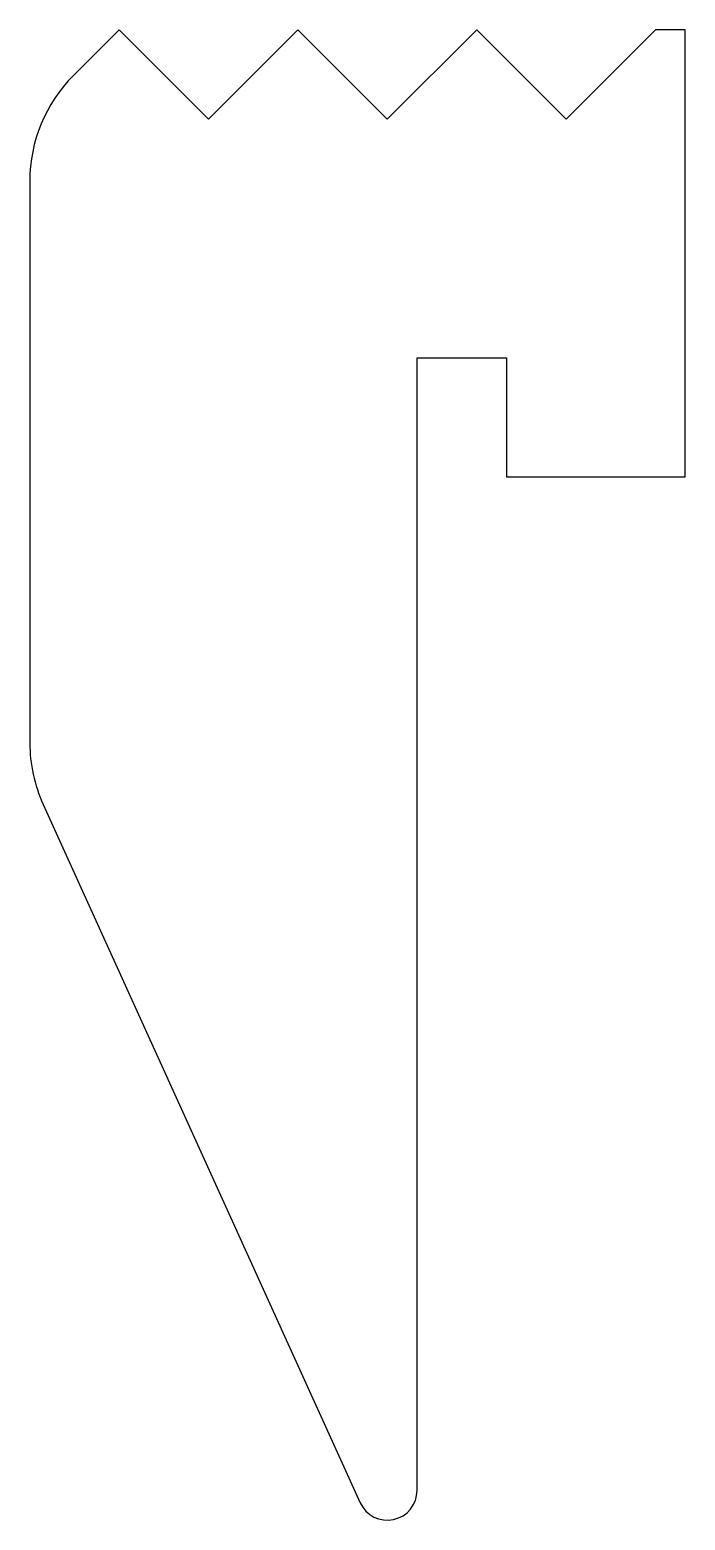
# Model space of a CAD drawing. Extents: x 248.2 to 270.2, y 209.3 to 259.3.
import ezdxf

# ---------------------------------------------------------------- set-up
doc = ezdxf.new("R2010")
doc.units = 0
doc.layers.add('ANA', color=220, linetype='CONTINUOUS')

msp = doc.modelspace()

# ---------------------------------------------------------------- linework, layer by layer
at = {"layer": 'ANA'}
msp.add_lwpolyline([(266.161, 256.27), (263.161, 259.27), (260.161, 256.27), (257.161, 259.27), (254.161, 256.27), (251.161, 259.27), (249.625, 257.734, 0.198912), (248.161, 254.199), (248.161, 235.352, 0.106998), (248.608, 233.284), (259.25, 209.856, 0.806687), (261.161, 210.27), (261.161, 248.27), (264.161, 248.27), (264.161, 244.27), (270.161, 244.27), (270.161, 259.27), (269.161, 259.27)], format="xyb", close=True, dxfattribs=at)

doc.saveas('drawing.dxf')
